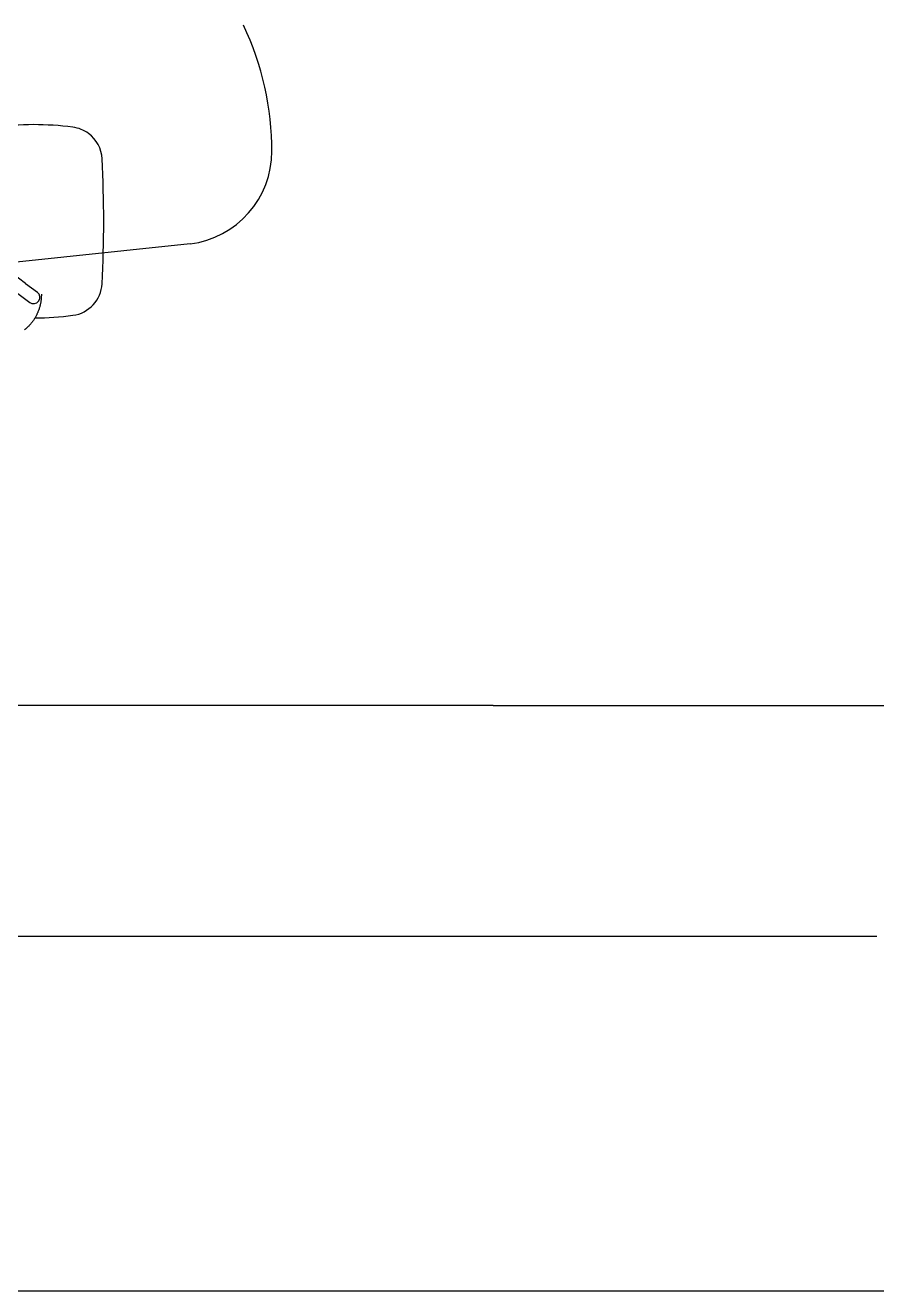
# Model space of a CAD drawing. Header units: millimetres. Extents: x -2078669 to -1085629, y -5987148 to 310365.
# Drawn here: x -1542734 to -1539101, y -5140400 to -5134997 of the extents above; entities that cross this region are included whole.
import ezdxf

# ---------------------------------------------------------------- set-up
doc = ezdxf.new("R2010")
doc.units = ezdxf.units.MM
doc.header["$LTSCALE"] = 500
doc.layers.add('D-BYP-STRA', color=1, linetype='Continuous', lineweight=25)
doc.layers.add('D-BYP-STRB', color=5, linetype='Continuous', lineweight=25)

# ---------------------------------------------------------------- blocks, each defined once
blk = doc.blocks.new('A$Cb352d05c')
at = {"layer": 'D-BYP-STRB'}
for p, q in [((5087.3, 1787.5), (4685.3, 1745.3)), ((4806.6, 1720.2), (4746.7, 1765.3)), ((4806.6, 1720.2), (4826.8, 1705)), ((4793.5, 1702.9), (4813.7, 1687.6)), ((5605, 999.5), (4755, 999.5)), ((5605, 999.5), (6759, 999.5)), ((4755, 605.5), (6259.4, 605.5))]:
    blk.add_line(p, q, dxfattribs=at)
blk.add_lwpolyline([(4833.6, 1702), (4833.6, 1700.7), (4833.6, 1699.4), (4833.5, 1698.1), (4833.5, 1696.8), (4833.4, 1695.5), (4833.3, 1694.3), (4833.1, 1693), (4833, 1691.7), (4832.8, 1690.4), (4832.6, 1689.1), (4832.4, 1687.8), (4832.2, 1686.6), (4831.9, 1685.3), (4831.6, 1684), (4831.3, 1682.8), (4831, 1681.5), (4830.7, 1680.3), (4830.3, 1679), (4830, 1677.8), (4829.6, 1676.6), (4829.2, 1675.3), (4828.7, 1674.1), (4828.3, 1672.9), (4827.8, 1671.7), (4827.4, 1670.7), (4827, 1669.7), (4826.5, 1668.7), (4826, 1667.7), (4825.6, 1666.7), (4825.1, 1665.7), (4824.6, 1664.7), (4824.1, 1663.7), (4823.4, 1662.5), (4822.7, 1661.4), (4822.1, 1660.3), (4821.4, 1659.2), (4820.7, 1658.2), (4820, 1657.1), (4819.3, 1656.1), (4818.5, 1655), (4817.8, 1654), (4817, 1653), (4816.2, 1652.1), (4815.4, 1651.1), (4814.6, 1650.1), (4813.7, 1649.2), (4812.9, 1648.3), (4812, 1647.4), (4811.1, 1646.5), (4809.9, 1645.4), (4808.7, 1644.3), (4807.5, 1643.2), (4806.2, 1642.1), (4804.8, 1641.1)], dxfattribs=at)
for centre, radius, start, end in [((4727.1, 1946.2), 500, 359.836, 25.437), ((4820, 1473.8), 517.5, 90, 97.4646), ((4820, 1473.8), 517.5, 82.5354, 90), ((4879.8, 1929.9), 57.5, 53.5427, 82.5354), ((4879.8, 1929.9), 57.5, 3.0299, 53.5427), ((5067.1, 1946.2), 160, 277.2681, 0), ((2922.5, 1826.3), 2017.5, 356.97, 3.0299), ((4879.8, 1722.7), 57.5, 277.4646, 356.97), ((4820.2, 1696.3), 10.8, 233.0113, 53.0113), ((4820, 2178.8), 517.5, 270.2951, 277.4646)]:
    blk.add_arc(centre, radius, start, end, dxfattribs=at)

msp = doc.modelspace()

# ---------------------------------------------------------------- linework, layer by layer
at = {"layer": 'D-BYP-STRA', "lineweight": 30}
msp.add_line((-1561903.4, -5140399.6, 708000), (-1511153.4, -5140399.6, 708000), dxfattribs=at)

# ---------------------------------------------------------------- block references
at = {"layer": 'D-BYP-STRA', "xscale": 2.5, "yscale": 2.5, "zscale": 2.5}
msp.add_blockref('A$Cb352d05c', (-1554749.6, -5140399.6, 708000), dxfattribs=at)

doc.saveas('drawing.dxf')
